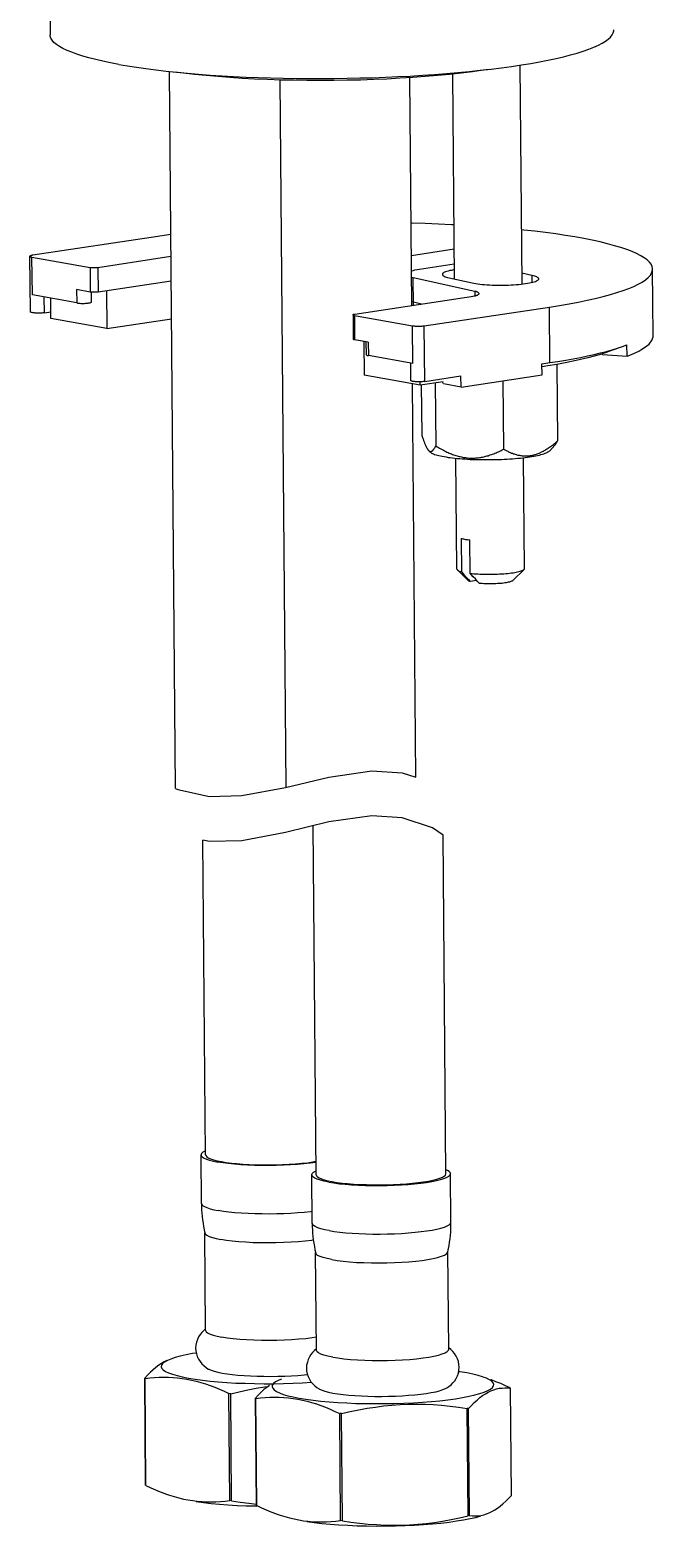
# Model space of a CAD drawing. Header units: millimetres. Extents: x 2004 to 2845, y 1448 to 2043.
# Drawn here: x 2618.6 to 2664.9, y 1694.9 to 1806 of the extents above; entities that cross this region are included whole.
import ezdxf

# ---------------------------------------------------------------- set-up
doc = ezdxf.new("R2010")
doc.units = ezdxf.units.MM
doc.layers.add('02___PRT_ALL_AXES', color=7, linetype='Continuous')
doc.layers.add('7_ALL_FEATURES', color=7, linetype='Continuous')

msp = doc.modelspace()

# ---------------------------------------------------------------- linework, layer by layer
at = {"color": 7, "linetype": 'Continuous'}
for p, q in [((2620.11, 1809.51), (2620.13, 1805.63)), ((2650.15, 1787.5), (2650.02, 1802.71)), ((2655.17, 1787.13), (2655.03, 1803.37)), ((2628.14, 1790.66), (2618.86, 1789.27)), ((2650.13, 1789.71), (2646.95, 1789.23)), ((2618.68, 1785.06), (2618.64, 1789.19)), ((2618.79, 1789.12), (2623.1, 1788.35)), ((2629.11, 1789.16), (2623.69, 1788.34)), ((2647.56, 1788.23), (2650.14, 1788.62)), ((2664.89, 1783.28), (2664.85, 1788.23)), ((2629.13, 1787.34), (2623.7, 1786.53)), ((2647.09, 1787.59), (2646.96, 1787.62)), ((2651.66, 1786.58), (2647.09, 1787.59)), ((2649.76, 1787.59), (2651.47, 1787.21)), ((2655.89, 1787.76), (2655.16, 1787.93)), ((2622.11, 1785.72), (2618.82, 1786.32)), ((2620.19, 1784.57), (2620.18, 1786.07)), ((2623.11, 1786.53), (2622.1, 1786.71)), ((2623.21, 1785.8), (2623.2, 1786.52)), ((2624.33, 1786.62), (2624.36, 1783.82)), ((2642.76, 1784.9), (2651.39, 1786.2)), ((2619.71, 1784.99), (2620.19, 1785.06)), ((2642.62, 1784.85), (2642.64, 1783.03)), ((2647.11, 1785.77), (2646.98, 1785.8)), ((2647.7, 1785.64), (2647.11, 1785.77)), ((2647.91, 1784.02), (2657.2, 1785.42)), ((2624.36, 1783.82), (2620.19, 1784.57)), ((2624.36, 1783.82), (2629.15, 1784.54)), ((2642.72, 1784.8), (2647.03, 1784.03)), ((2643.75, 1782.8), (2642.74, 1782.99)), ((2643.42, 1782.86), (2643.44, 1780.37)), ((2643.61, 1781.88), (2643.6, 1782.83)), ((2647.05, 1781.22), (2643.76, 1781.81)), ((2661.42, 1782.04), (2661, 1781.9)), ((2661.13, 1781.89), (2661.1, 1781.94)), ((2661.13, 1781.89), (2662.96, 1781.77)), ((2662.96, 1781.77), (2662.95, 1782.6)), ((2646.91, 1779.96), (2646.9, 1781.25)), ((2656.64, 1781.2), (2657.23, 1781.29)), ((2656.65, 1780.38), (2656.64, 1781.2)), ((2657.74, 1781.16), (2657.79, 1775.48)), ((2647.6, 1779.62), (2643.44, 1780.37)), ((2649.3, 1779.87), (2647.6, 1779.62)), ((2647.6, 1779.62), (2647.6, 1779.87)), ((2647.69, 1779.63), (2647.72, 1775.95)), ((2647.95, 1779.89), (2650.63, 1780.3)), ((2648.72, 1779.79), (2648.76, 1775.11)), ((2649.33, 1779.71), (2649.25, 1779.87)), ((2650.64, 1779.47), (2649.33, 1779.71)), ((2650.64, 1779.47), (2650.63, 1780.3)), ((2650.64, 1779.47), (2656.65, 1780.38)), ((2653.75, 1779.94), (2653.8, 1774.87)), ((2657.22, 1774.75), (2657.6, 1775.17)), ((2648.31, 1774.68), (2648.21, 1774.79)), ((2650.33, 1765.97), (2650.26, 1774.19)), ((2655.35, 1766.01), (2655.28, 1774.23)), ((2650.64, 1768.24), (2650.66, 1765.77)), ((2651.32, 1765.65), (2651.3, 1768.13)), ((2651.2, 1765.1), (2650.37, 1765.9)), ((2650.66, 1765.77), (2650.82, 1765.59)), ((2650.82, 1765.59), (2651.04, 1765.35)), ((2651.04, 1765.35), (2651.18, 1765.19)), ((2651.18, 1765.19), (2651.32, 1765.04)), ((2651.8, 1765.11), (2651.32, 1765.04)), ((2651.7, 1765.23), (2651.55, 1765.39)), ((2651.84, 1765.07), (2651.7, 1765.23)), ((2651.98, 1764.92), (2651.84, 1765.07)), ((2654.5, 1765.13), (2655.32, 1765.94)), ((2637.6, 1749.76), (2640.83, 1750.53)), ((2640.83, 1750.53), (2644.02, 1750.99)), ((2644.02, 1750.99), (2646.28, 1750.85)), ((2646.28, 1750.85), (2647.28, 1750.52)), ((2629.45, 1749.68), (2629.62, 1749.59)), ((2629.62, 1749.59), (2631.98, 1749.09)), ((2634.37, 1749.15), (2637.6, 1749.76)), ((2631.98, 1749.09), (2634.37, 1749.15)), ((2640.83, 1747.19), (2637.6, 1746.41)), ((2644.02, 1747.64), (2640.83, 1747.19)), ((2646.28, 1747.5), (2644.02, 1747.64)), ((2648.51, 1746.76), (2646.28, 1747.5)), ((2637.6, 1746.41), (2634.37, 1745.8)), ((2649.3, 1746.2), (2648.51, 1746.76)), ((2631.98, 1745.74), (2631.47, 1745.85)), ((2634.37, 1745.8), (2631.98, 1745.74))]:
    msp.add_line(p, q, dxfattribs=at)
at = {"color": 9, "linetype": 'Continuous'}
for p, q in [((2618.82, 1786.32), (2618.79, 1789.12)), ((2623.1, 1788.35), (2623.11, 1786.53)), ((2623.69, 1788.34), (2623.7, 1786.53)), ((2647.11, 1785.55), (2647.09, 1787.59)), ((2655.89, 1787.76), (2655.9, 1787.25)), ((2619.71, 1784.99), (2619.7, 1786.16)), ((2622.1, 1786.71), (2622.11, 1785.72)), ((2651.66, 1786.58), (2651.66, 1786.25)), ((2657.23, 1781.29), (2657.2, 1785.42)), ((2642.72, 1784.8), (2642.74, 1782.99)), ((2647.05, 1781.22), (2647.03, 1784.03)), ((2647.95, 1779.89), (2647.91, 1784.02)), ((2643.75, 1782.8), (2643.76, 1781.81))]:
    msp.add_line(p, q, dxfattribs=at)
at = {"color": 7, "linetype": 'Continuous'}
for points in [[(2627.25, 1803.12), (2627.98, 1803.02), (2628.74, 1802.93), (2629.52, 1802.85), (2630.33, 1802.78), (2631.16, 1802.71), (2632.01, 1802.64), (2632.88, 1802.58), (2633.76, 1802.53), (2634.66, 1802.49), (2635.58, 1802.45), (2636.5, 1802.42), (2637.44, 1802.4), (2638.38, 1802.39), (2639.33, 1802.38), (2640.28, 1802.38), (2641.23, 1802.38), (2642.18, 1802.4), (2643.13, 1802.42), (2644.08, 1802.44), (2645.02, 1802.48), (2645.95, 1802.52), (2646.87, 1802.56), (2647.78, 1802.62), (2648.67, 1802.68), (2649.55, 1802.75), (2650.41, 1802.82), (2651.25, 1802.9), (2652.07, 1802.99), (2652.87, 1803.08), (2653.65, 1803.18), (2654.39, 1803.28), (2655.12, 1803.39), (2655.81, 1803.5), (2656.47, 1803.62), (2657.09, 1803.74), (2657.69, 1803.87), (2658.25, 1804), (2658.77, 1804.13), (2659.26, 1804.27), (2659.71, 1804.41), (2660.12, 1804.56), (2660.5, 1804.7), (2660.83, 1804.85), (2661.12, 1805), (2661.37, 1805.16), (2661.57, 1805.31), (2661.74, 1805.46), (2661.86, 1805.62), (2661.94, 1805.78), (2661.98, 1805.93), (2661.98, 1805.99)], [(2625.24, 1803.43), (2624.63, 1803.55), (2624.06, 1803.67), (2623.52, 1803.79), (2623.02, 1803.92), (2622.56, 1804.05), (2622.13, 1804.19), (2621.74, 1804.33), (2621.4, 1804.47), (2621.09, 1804.61), (2620.83, 1804.76), (2620.6, 1804.91), (2620.42, 1805.06), (2620.28, 1805.22), (2620.19, 1805.37), (2620.14, 1805.53), (2620.13, 1805.63)], [(2625.24, 1803.43), (2625.88, 1803.32), (2626.56, 1803.22), (2627.25, 1803.12)], [(2650.11, 1791.52), (2649.92, 1791.53), (2648.96, 1791.58), (2647.98, 1791.61), (2647, 1791.64), (2646.93, 1791.64)], [(2629.1, 1790.8), (2628.92, 1790.78), (2628.14, 1790.66)], [(2664.85, 1788.23), (2664.85, 1788.26), (2664.82, 1788.42), (2664.74, 1788.59), (2664.62, 1788.75), (2664.45, 1788.91), (2664.23, 1789.07), (2663.98, 1789.23), (2663.67, 1789.38), (2663.33, 1789.54), (2662.94, 1789.69), (2662.51, 1789.83), (2662.03, 1789.97), (2661.52, 1790.11), (2660.97, 1790.25), (2660.38, 1790.38), (2659.76, 1790.5), (2659.09, 1790.62), (2658.4, 1790.73), (2657.67, 1790.84), (2656.91, 1790.94), (2656.12, 1791.04), (2655.31, 1791.13), (2655.14, 1791.15)], [(2618.86, 1789.27), (2618.81, 1789.26), (2618.77, 1789.25), (2618.73, 1789.24), (2618.7, 1789.23), (2618.67, 1789.22), (2618.66, 1789.21), (2618.64, 1789.2), (2618.64, 1789.19), (2618.64, 1789.19)], [(2618.64, 1789.19), (2618.64, 1789.18), (2618.65, 1789.17), (2618.67, 1789.16), (2618.69, 1789.15), (2618.72, 1789.14), (2618.75, 1789.13), (2618.79, 1789.12)], [(2623.69, 1788.34), (2623.64, 1788.34), (2623.59, 1788.33), (2623.55, 1788.33), (2623.49, 1788.33), (2623.44, 1788.33), (2623.38, 1788.32), (2623.33, 1788.33), (2623.28, 1788.33), (2623.23, 1788.33), (2623.18, 1788.33), (2623.14, 1788.34), (2623.1, 1788.35)], [(2646.96, 1788.11), (2647.08, 1788.14), (2647.22, 1788.17), (2647.38, 1788.2), (2647.56, 1788.23)], [(2650.14, 1788.18), (2650.08, 1788.17), (2649.94, 1788.14), (2649.81, 1788.12), (2649.69, 1788.09), (2649.59, 1788.06), (2649.49, 1788.03), (2649.42, 1788), (2649.35, 1787.97), (2649.31, 1787.93), (2649.27, 1787.9), (2649.25, 1787.87), (2649.25, 1787.84)], [(2657.2, 1785.42), (2657.95, 1785.54), (2658.66, 1785.66), (2659.34, 1785.79), (2659.99, 1785.92), (2660.6, 1786.05), (2661.18, 1786.19), (2661.72, 1786.34), (2662.21, 1786.49), (2662.67, 1786.64), (2663.09, 1786.79), (2663.46, 1786.95), (2663.79, 1787.11), (2664.08, 1787.27), (2664.32, 1787.43), (2664.52, 1787.6), (2664.67, 1787.76), (2664.77, 1787.93), (2664.83, 1788.09), (2664.85, 1788.23)], [(2649.25, 1787.84), (2649.25, 1787.83), (2649.26, 1787.8), (2649.29, 1787.77), (2649.33, 1787.73), (2649.39, 1787.7), (2649.46, 1787.67), (2649.55, 1787.64), (2649.64, 1787.61), (2649.76, 1787.59)], [(2651.47, 1787.21), (2651.59, 1787.18), (2651.73, 1787.16), (2651.88, 1787.14), (2652.03, 1787.12), (2652.2, 1787.1), (2652.37, 1787.09), (2652.56, 1787.07), (2652.74, 1787.06), (2652.94, 1787.05), (2653.13, 1787.05), (2653.34, 1787.04), (2653.54, 1787.04), (2653.74, 1787.04), (2653.95, 1787.05), (2654.15, 1787.05), (2654.35, 1787.06), (2654.54, 1787.07), (2654.73, 1787.09), (2654.92, 1787.1), (2655.09, 1787.12), (2655.26, 1787.14), (2655.42, 1787.16), (2655.58, 1787.18), (2655.72, 1787.21), (2655.85, 1787.24), (2655.96, 1787.26), (2656.07, 1787.29), (2656.16, 1787.32), (2656.24, 1787.36), (2656.3, 1787.39), (2656.35, 1787.42), (2656.38, 1787.45), (2656.4, 1787.49), (2656.4, 1787.51)], [(2656.4, 1787.51), (2656.4, 1787.52), (2656.39, 1787.55), (2656.36, 1787.59), (2656.32, 1787.62), (2656.26, 1787.65), (2656.19, 1787.68), (2656.11, 1787.71), (2656.01, 1787.74), (2655.89, 1787.76)], [(2623.7, 1786.53), (2623.66, 1786.52), (2623.61, 1786.52), (2623.56, 1786.51), (2623.51, 1786.51), (2623.45, 1786.51), (2623.4, 1786.51), (2623.34, 1786.51), (2623.29, 1786.51), (2623.24, 1786.51), (2623.19, 1786.52), (2623.15, 1786.52), (2623.11, 1786.53)], [(2651.39, 1786.2), (2651.51, 1786.22), (2651.62, 1786.24), (2651.72, 1786.26), (2651.8, 1786.29), (2651.87, 1786.31), (2651.92, 1786.34), (2651.96, 1786.37), (2651.98, 1786.4), (2651.99, 1786.42)], [(2651.99, 1786.42), (2651.98, 1786.42), (2651.97, 1786.45), (2651.94, 1786.48), (2651.89, 1786.51), (2651.83, 1786.53), (2651.75, 1786.56), (2651.66, 1786.58)], [(2619.71, 1784.99), (2619.65, 1784.98), (2619.59, 1784.98), (2619.53, 1784.97), (2619.46, 1784.97), (2619.39, 1784.96), (2619.31, 1784.96), (2619.24, 1784.96), (2619.17, 1784.96), (2619.1, 1784.97), (2619.03, 1784.97), (2618.97, 1784.98), (2618.91, 1784.98), (2618.85, 1784.99), (2618.81, 1785), (2618.76, 1785.01), (2618.73, 1785.02), (2618.7, 1785.03), (2618.69, 1785.04), (2618.68, 1785.05), (2618.68, 1785.06)], [(2622.11, 1785.72), (2622.16, 1785.71), (2622.22, 1785.71), (2622.28, 1785.7), (2622.34, 1785.7), (2622.41, 1785.69), (2622.48, 1785.69), (2622.55, 1785.69), (2622.63, 1785.69), (2622.7, 1785.69), (2622.77, 1785.7), (2622.84, 1785.7), (2622.9, 1785.71), (2622.96, 1785.71), (2623.02, 1785.72), (2623.07, 1785.73), (2623.11, 1785.74), (2623.15, 1785.75), (2623.17, 1785.76), (2623.19, 1785.78), (2623.21, 1785.79), (2623.21, 1785.8)], [(2642.62, 1784.85), (2642.62, 1784.85), (2642.63, 1784.86), (2642.64, 1784.87), (2642.66, 1784.88), (2642.69, 1784.89), (2642.72, 1784.89), (2642.76, 1784.9)], [(2642.72, 1784.8), (2642.69, 1784.81), (2642.66, 1784.82), (2642.64, 1784.82), (2642.63, 1784.83), (2642.62, 1784.84), (2642.62, 1784.85)], [(2647.03, 1784.03), (2647.07, 1784.02), (2647.12, 1784.01), (2647.18, 1784.01), (2647.23, 1784), (2647.29, 1784), (2647.36, 1784), (2647.42, 1783.99), (2647.49, 1783.99), (2647.55, 1783.99), (2647.62, 1784), (2647.68, 1784), (2647.74, 1784), (2647.8, 1784.01), (2647.86, 1784.02), (2647.91, 1784.02)], [(2642.74, 1782.99), (2642.7, 1782.99), (2642.68, 1783), (2642.66, 1783.01), (2642.64, 1783.02), (2642.64, 1783.03), (2642.64, 1783.03)], [(2662.96, 1781.77), (2663.28, 1781.9), (2663.57, 1782.02), (2663.83, 1782.15), (2664.06, 1782.28), (2664.26, 1782.41), (2664.44, 1782.54), (2664.59, 1782.67), (2664.71, 1782.8), (2664.8, 1782.93), (2664.86, 1783.07), (2664.89, 1783.2), (2664.89, 1783.28)], [(2643.61, 1781.88), (2643.61, 1781.88), (2643.61, 1781.86), (2643.63, 1781.85), (2643.65, 1781.84), (2643.68, 1781.83), (2643.72, 1781.82), (2643.76, 1781.81)], [(2661, 1781.9), (2660.53, 1781.77), (2660.04, 1781.64), (2659.51, 1781.52), (2658.95, 1781.39), (2658.36, 1781.27), (2657.74, 1781.16), (2657.09, 1781.05), (2656.65, 1780.98)], [(2657.23, 1781.29), (2657.83, 1781.38), (2658.41, 1781.48), (2658.97, 1781.58), (2659.51, 1781.68), (2660.02, 1781.79), (2660.52, 1781.9), (2660.98, 1782.01), (2661.43, 1782.12), (2661.85, 1782.24), (2662.24, 1782.36), (2662.61, 1782.48), (2662.95, 1782.6)], [(2662.27, 1782.36), (2662.17, 1782.32), (2661.81, 1782.18), (2661.42, 1782.04)], [(2647.95, 1779.89), (2647.89, 1779.89), (2647.83, 1779.88), (2647.76, 1779.87), (2647.69, 1779.87), (2647.62, 1779.87), (2647.55, 1779.87), (2647.47, 1779.87), (2647.4, 1779.87), (2647.33, 1779.87), (2647.26, 1779.87), (2647.2, 1779.88), (2647.14, 1779.89), (2647.09, 1779.89), (2647.04, 1779.9), (2647, 1779.91), (2646.96, 1779.92), (2646.94, 1779.93), (2646.92, 1779.94), (2646.91, 1779.96), (2646.91, 1779.96)], [(2647.72, 1775.95), (2647.74, 1775.88), (2647.76, 1775.81), (2647.78, 1775.74), (2647.8, 1775.68), (2647.82, 1775.62), (2647.84, 1775.56), (2647.86, 1775.51), (2647.88, 1775.45), (2647.9, 1775.4), (2647.92, 1775.35), (2647.93, 1775.3), (2647.95, 1775.26), (2647.97, 1775.22), (2647.99, 1775.17), (2648, 1775.13), (2648.02, 1775.1), (2648.04, 1775.06), (2648.05, 1775.03), (2648.07, 1774.99), (2648.09, 1774.96), (2648.1, 1774.93), (2648.12, 1774.91), (2648.14, 1774.88), (2648.15, 1774.86), (2648.17, 1774.84), (2648.19, 1774.82), (2648.2, 1774.8), (2648.21, 1774.79)], [(2648.21, 1774.79), (2648.22, 1774.78), (2648.23, 1774.76), (2648.25, 1774.75), (2648.27, 1774.74), (2648.28, 1774.73), (2648.3, 1774.72), (2648.32, 1774.71), (2648.33, 1774.7), (2648.35, 1774.7), (2648.36, 1774.7), (2648.38, 1774.7), (2648.4, 1774.7), (2648.41, 1774.7), (2648.43, 1774.7), (2648.45, 1774.71), (2648.46, 1774.72), (2648.48, 1774.72), (2648.5, 1774.73), (2648.51, 1774.75), (2648.53, 1774.76), (2648.55, 1774.78), (2648.56, 1774.79), (2648.58, 1774.81), (2648.6, 1774.83), (2648.61, 1774.85), (2648.63, 1774.88), (2648.65, 1774.9), (2648.67, 1774.93), (2648.69, 1774.96), (2648.71, 1775), (2648.72, 1775.03), (2648.74, 1775.07), (2648.76, 1775.11)], [(2648.76, 1775.11), (2648.86, 1775.05), (2648.96, 1774.99), (2649.05, 1774.93), (2649.14, 1774.88), (2649.24, 1774.83), (2649.33, 1774.78), (2649.41, 1774.74), (2649.5, 1774.7), (2649.59, 1774.65), (2649.68, 1774.62), (2649.76, 1774.58), (2649.84, 1774.54), (2649.93, 1774.51), (2650.01, 1774.48), (2650.09, 1774.45), (2650.18, 1774.42), (2650.26, 1774.4), (2650.34, 1774.37), (2650.42, 1774.35), (2650.5, 1774.33), (2650.58, 1774.31), (2650.66, 1774.29), (2650.74, 1774.27), (2650.82, 1774.26), (2650.89, 1774.25), (2650.97, 1774.24), (2651.05, 1774.23), (2651.13, 1774.22), (2651.21, 1774.21), (2651.29, 1774.21), (2651.37, 1774.21), (2651.44, 1774.2), (2651.52, 1774.2), (2651.6, 1774.21), (2651.68, 1774.21), (2651.76, 1774.22), (2651.84, 1774.22), (2651.92, 1774.23), (2652, 1774.24), (2652.08, 1774.25), (2652.16, 1774.27), (2652.24, 1774.28), (2652.32, 1774.3), (2652.4, 1774.32), (2652.48, 1774.34), (2652.56, 1774.36), (2652.64, 1774.38), (2652.73, 1774.41), (2652.81, 1774.44), (2652.89, 1774.46), (2652.98, 1774.5), (2653.07, 1774.53), (2653.15, 1774.56), (2653.24, 1774.6), (2653.33, 1774.64), (2653.42, 1774.68), (2653.51, 1774.72), (2653.61, 1774.77), (2653.7, 1774.82), (2653.8, 1774.87)], [(2653.8, 1774.87), (2653.88, 1774.82), (2653.95, 1774.78), (2654.03, 1774.74), (2654.1, 1774.71), (2654.17, 1774.67), (2654.24, 1774.64), (2654.32, 1774.61), (2654.38, 1774.58), (2654.45, 1774.56), (2654.52, 1774.53), (2654.59, 1774.51), (2654.66, 1774.49), (2654.72, 1774.47), (2654.79, 1774.45), (2654.85, 1774.43), (2654.92, 1774.42), (2654.98, 1774.41), (2655.05, 1774.4), (2655.11, 1774.39), (2655.18, 1774.38), (2655.24, 1774.37), (2655.3, 1774.37), (2655.36, 1774.37), (2655.43, 1774.37), (2655.49, 1774.37), (2655.55, 1774.37), (2655.62, 1774.37), (2655.68, 1774.38), (2655.74, 1774.38), (2655.8, 1774.39), (2655.86, 1774.4), (2655.93, 1774.42), (2655.99, 1774.43), (2656.05, 1774.44), (2656.11, 1774.46), (2656.18, 1774.48), (2656.24, 1774.5), (2656.3, 1774.52), (2656.36, 1774.55), (2656.43, 1774.57), (2656.49, 1774.6), (2656.55, 1774.63), (2656.62, 1774.66), (2656.68, 1774.69), (2656.75, 1774.72), (2656.81, 1774.76), (2656.88, 1774.8), (2656.94, 1774.83), (2657.01, 1774.88), (2657.08, 1774.92), (2657.14, 1774.96), (2657.21, 1775.01), (2657.28, 1775.06), (2657.35, 1775.11), (2657.42, 1775.17), (2657.49, 1775.22), (2657.57, 1775.28), (2657.64, 1775.34), (2657.72, 1775.41), (2657.79, 1775.48)], [(2657.79, 1775.48), (2657.77, 1775.44), (2657.75, 1775.4), (2657.73, 1775.37), (2657.72, 1775.33), (2657.7, 1775.3), (2657.68, 1775.28), (2657.66, 1775.25), (2657.64, 1775.22), (2657.63, 1775.2), (2657.61, 1775.18), (2657.6, 1775.17)], [(2648.31, 1774.68), (2648.35, 1774.64), (2648.4, 1774.61), (2648.45, 1774.58), (2648.52, 1774.54), (2648.59, 1774.51), (2648.68, 1774.48), (2648.78, 1774.45), (2648.88, 1774.42), (2648.99, 1774.39), (2649.11, 1774.36), (2649.24, 1774.34), (2649.38, 1774.31)], [(2649.38, 1774.31), (2649.53, 1774.29), (2649.68, 1774.26), (2649.84, 1774.24), (2650.01, 1774.22), (2650.18, 1774.2), (2650.36, 1774.18), (2650.54, 1774.17), (2650.73, 1774.15), (2650.92, 1774.14), (2651.12, 1774.12), (2651.32, 1774.11), (2651.52, 1774.11), (2651.73, 1774.1), (2651.94, 1774.09), (2652.15, 1774.09), (2652.37, 1774.09), (2652.58, 1774.09), (2652.79, 1774.09), (2653.01, 1774.09), (2653.22, 1774.1), (2653.43, 1774.1), (2653.65, 1774.11), (2653.85, 1774.12), (2654.06, 1774.13), (2654.26, 1774.14), (2654.46, 1774.16), (2654.66, 1774.17), (2654.85, 1774.19), (2655.04, 1774.21), (2655.22, 1774.23), (2655.4, 1774.25), (2655.57, 1774.27), (2655.74, 1774.3), (2655.89, 1774.32), (2656.04, 1774.35), (2656.19, 1774.37), (2656.32, 1774.4), (2656.45, 1774.43), (2656.57, 1774.46), (2656.68, 1774.49), (2656.78, 1774.52), (2656.87, 1774.56), (2656.96, 1774.59), (2657.03, 1774.62), (2657.09, 1774.66), (2657.15, 1774.69), (2657.19, 1774.73), (2657.22, 1774.75)], [(2650.64, 1768.24), (2650.7, 1768.23), (2650.76, 1768.21), (2650.83, 1768.2), (2650.9, 1768.19), (2650.97, 1768.17), (2651.05, 1768.16), (2651.13, 1768.15), (2651.21, 1768.14), (2651.3, 1768.13)], [(2650.33, 1765.97), (2650.34, 1765.94), (2650.35, 1765.92), (2650.37, 1765.9)], [(2655.32, 1765.94), (2655.33, 1765.96), (2655.35, 1765.98), (2655.35, 1766.01)], [(2650.37, 1765.9), (2650.38, 1765.89), (2650.41, 1765.86), (2650.46, 1765.84), (2650.52, 1765.81), (2650.58, 1765.79), (2650.66, 1765.77)], [(2651.2, 1765.1), (2651.2, 1765.1), (2651.23, 1765.08), (2651.27, 1765.06), (2651.32, 1765.04)], [(2651.32, 1765.65), (2651.46, 1765.64), (2651.6, 1765.62), (2651.74, 1765.61), (2651.89, 1765.6), (2652.04, 1765.59), (2652.2, 1765.59), (2652.36, 1765.58), (2652.52, 1765.58), (2652.69, 1765.58), (2652.85, 1765.58), (2653.01, 1765.58), (2653.18, 1765.59), (2653.34, 1765.59), (2653.5, 1765.6), (2653.65, 1765.61), (2653.81, 1765.62), (2653.96, 1765.63), (2654.1, 1765.64), (2654.24, 1765.66), (2654.37, 1765.68), (2654.5, 1765.69)], [(2651.55, 1765.39), (2651.4, 1765.56), (2651.32, 1765.65)], [(2651.98, 1764.92), (2652.09, 1764.91), (2652.21, 1764.91), (2652.33, 1764.9), (2652.45, 1764.89), (2652.58, 1764.89), (2652.71, 1764.89), (2652.84, 1764.89), (2652.96, 1764.89), (2653.09, 1764.9), (2653.22, 1764.9), (2653.34, 1764.91), (2653.46, 1764.91), (2653.58, 1764.92), (2653.69, 1764.93), (2653.8, 1764.95), (2653.9, 1764.96), (2654, 1764.98), (2654.09, 1764.99), (2654.17, 1765.01), (2654.25, 1765.03), (2654.31, 1765.04), (2654.37, 1765.06), (2654.42, 1765.08), (2654.46, 1765.1), (2654.49, 1765.12), (2654.5, 1765.13)], [(2654.5, 1765.69), (2654.62, 1765.71), (2654.73, 1765.73), (2654.83, 1765.76), (2654.93, 1765.78), (2655.02, 1765.8), (2655.09, 1765.83), (2655.16, 1765.85), (2655.22, 1765.88), (2655.27, 1765.9), (2655.3, 1765.93), (2655.32, 1765.94)]]:
    msp.add_lwpolyline(points, dxfattribs=at)
at = {"layer": '02___PRT_ALL_AXES', "color": 7, "linetype": 'Continuous'}
for p, q in [((2629.45, 1749.68), (2628.99, 1802.91)), ((2637.66, 1749.77), (2637.21, 1802.27)), ((2646.98, 1785.53), (2646.83, 1802.44)), ((2647.28, 1750.52), (2647.03, 1779.72)), ((2639.89, 1721), (2639.67, 1746.91)), ((2649.52, 1721.08), (2649.3, 1746.2)), ((2631.67, 1722.49), (2631.47, 1745.85))]:
    msp.add_line(p, q, dxfattribs=at)
msp.add_lwpolyline([(2652.72, 1803.06), (2652.28, 1802.99), (2651.48, 1802.88), (2650.64, 1802.78), (2649.77, 1802.69), (2648.88, 1802.6), (2647.97, 1802.52), (2647.04, 1802.46), (2646.09, 1802.4), (2645.13, 1802.34), (2644.16, 1802.3), (2643.17, 1802.27), (2642.18, 1802.25), (2641.19, 1802.23), (2640.2, 1802.23), (2639.2, 1802.23), (2638.22, 1802.25), (2637.24, 1802.27), (2636.28, 1802.3), (2635.32, 1802.34), (2634.39, 1802.39), (2633.47, 1802.45), (2632.58, 1802.52), (2631.71, 1802.6), (2630.86, 1802.68), (2630.05, 1802.78), (2629.43, 1802.86)], dxfattribs=at)
at = {"layer": '7_ALL_FEATURES', "color": 7, "linetype": 'Continuous'}
for p, q in [((2631.34, 1722.5), (2631.34, 1722.48)), ((2631.37, 1718.88), (2631.34, 1722.48)), ((2631.67, 1722.49), (2631.69, 1722.42)), ((2639.58, 1720.93), (2639.56, 1721)), ((2639.59, 1717.4), (2639.56, 1721)), ((2639.89, 1721), (2639.91, 1720.93)), ((2649.89, 1717.49), (2649.85, 1721.09)), ((2649.85, 1721.07), (2649.85, 1721.09)), ((2631.68, 1709.46), (2631.62, 1716.71)), ((2639.91, 1707.97), (2639.84, 1715.22)), ((2649.73, 1708.06), (2649.67, 1715.3)), ((2631.4, 1709.3), (2631.27, 1709.14)), ((2639.62, 1707.82), (2639.49, 1707.66)), ((2637.55, 1706.06), (2638.05, 1706.08)), ((2627.23, 1697.96), (2627.16, 1705.91)), ((2627.19, 1705.88), (2627.54, 1705.92)), ((2627.25, 1697.93), (2627.19, 1705.88)), ((2627.54, 1705.92), (2627.88, 1705.95)), ((2636.03, 1705.49), (2636.75, 1705.49)), ((2636.06, 1705.25), (2636.3, 1705.28)), ((2636.75, 1705.49), (2637.47, 1705.51)), ((2637.47, 1705.51), (2638.18, 1705.53)), ((2654.38, 1697.2), (2654.31, 1705.15)), ((2633.54, 1704.75), (2633.41, 1704.76)), ((2633.48, 1696.81), (2633.41, 1704.76)), ((2633.61, 1696.8), (2633.54, 1704.75)), ((2635.45, 1696.47), (2635.38, 1704.42)), ((2635.41, 1704.4), (2635.76, 1704.44)), ((2635.48, 1696.45), (2635.41, 1704.4)), ((2635.76, 1704.44), (2636.11, 1704.47)), ((2641.76, 1703.27), (2641.63, 1703.28)), ((2641.7, 1695.33), (2641.63, 1703.28)), ((2641.83, 1695.32), (2641.76, 1703.27)), ((2651.2, 1703.66), (2651.1, 1703.64)), ((2651.17, 1695.69), (2651.1, 1703.64)), ((2651.27, 1695.71), (2651.2, 1703.66)), ((2629.68, 1697.02), (2630.03, 1696.93)), ((2630.03, 1696.93), (2630.37, 1696.86)), ((2630.37, 1696.86), (2630.72, 1696.81)), ((2630.72, 1696.81), (2631.06, 1696.77)), ((2632.7, 1696.55), (2633.34, 1696.5)), ((2633.34, 1696.5), (2634.01, 1696.46)), ((2633.61, 1696.8), (2633.48, 1696.81)), ((2637.9, 1695.53), (2638.25, 1695.45)), ((2638.25, 1695.45), (2638.59, 1695.38)), ((2638.59, 1695.38), (2638.94, 1695.32)), ((2638.94, 1695.32), (2639.29, 1695.28)), ((2640.92, 1695.06), (2641.56, 1695.01)), ((2641.56, 1695.01), (2642.23, 1694.98)), ((2641.83, 1695.32), (2641.7, 1695.33)), ((2650.31, 1695.3), (2650.83, 1695.38)), ((2650.83, 1695.38), (2651.31, 1695.48)), ((2651.27, 1695.71), (2651.17, 1695.69)), ((2651.31, 1695.48), (2651.73, 1695.57)), ((2651.73, 1695.57), (2652.11, 1695.68)), ((2652.61, 1695.85), (2652.73, 1695.9))]:
    msp.add_line(p, q, dxfattribs=at)
for points in [[(2631.67, 1722.78), (2631.62, 1722.76), (2631.47, 1722.68), (2631.38, 1722.59), (2631.34, 1722.5)], [(2631.34, 1722.48), (2631.36, 1722.41), (2631.43, 1722.33), (2631.56, 1722.24), (2631.74, 1722.16)], [(2631.69, 1722.42), (2631.76, 1722.34), (2631.88, 1722.26), (2632.05, 1722.18), (2632.27, 1722.11), (2632.53, 1722.04), (2632.85, 1721.98)], [(2631.74, 1722.16), (2631.97, 1722.08), (2632.26, 1722.01), (2632.59, 1721.94)], [(2639.89, 1721.92), (2639.86, 1721.92), (2639.43, 1721.86), (2638.97, 1721.81), (2638.49, 1721.77), (2637.98, 1721.73), (2637.46, 1721.71), (2636.92, 1721.69), (2636.39, 1721.68), (2635.85, 1721.69), (2635.32, 1721.7), (2634.8, 1721.72), (2634.3, 1721.75), (2633.83, 1721.78), (2633.39, 1721.83), (2632.98, 1721.88), (2632.59, 1721.94)], [(2632.85, 1721.98), (2633.2, 1721.92), (2633.59, 1721.87), (2634, 1721.83), (2634.44, 1721.8), (2634.91, 1721.77), (2635.39, 1721.75), (2635.89, 1721.74), (2636.39, 1721.74), (2636.9, 1721.75), (2637.39, 1721.76), (2637.89, 1721.79), (2638.36, 1721.82), (2638.81, 1721.86), (2639.24, 1721.9), (2639.64, 1721.96), (2639.89, 1722)], [(2639.56, 1721), (2639.56, 1721.02), (2639.6, 1721.1), (2639.69, 1721.19), (2639.84, 1721.28), (2639.89, 1721.3)], [(2640.82, 1720.46), (2640.48, 1720.53), (2640.2, 1720.6), (2639.97, 1720.67), (2639.78, 1720.76), (2639.65, 1720.84), (2639.58, 1720.93)], [(2639.91, 1720.93), (2639.98, 1720.85), (2640.1, 1720.77), (2640.27, 1720.7), (2640.49, 1720.63), (2640.76, 1720.56), (2641.07, 1720.5)], [(2640.82, 1720.46), (2641.2, 1720.4), (2641.61, 1720.34), (2642.05, 1720.3), (2642.52, 1720.26), (2643.03, 1720.23), (2643.54, 1720.21), (2644.07, 1720.2), (2644.61, 1720.2), (2645.15, 1720.21), (2645.68, 1720.22), (2646.21, 1720.25), (2646.71, 1720.28), (2647.19, 1720.33), (2647.65, 1720.38), (2648.08, 1720.43), (2648.46, 1720.5), (2648.81, 1720.57), (2649.12, 1720.64), (2649.37, 1720.72), (2649.57, 1720.81), (2649.72, 1720.89), (2649.81, 1720.98), (2649.85, 1721.07)], [(2641.07, 1720.5), (2641.43, 1720.44), (2641.81, 1720.39), (2642.22, 1720.35), (2642.67, 1720.31), (2643.14, 1720.28), (2643.62, 1720.27), (2644.11, 1720.26), (2644.62, 1720.25), (2645.12, 1720.26), (2645.62, 1720.28), (2646.11, 1720.3), (2646.58, 1720.33), (2647.03, 1720.37), (2647.46, 1720.42), (2647.86, 1720.47), (2648.22, 1720.53), (2648.55, 1720.6), (2648.83, 1720.67), (2649.06, 1720.74), (2649.25, 1720.82), (2649.39, 1720.9), (2649.48, 1720.98), (2649.52, 1721.07), (2649.52, 1721.08)], [(2649.85, 1721.09), (2649.84, 1721.16), (2649.76, 1721.24), (2649.63, 1721.33), (2649.52, 1721.38)], [(2631.37, 1718.88), (2631.37, 1718.64), (2631.38, 1718.39), (2631.4, 1718.14), (2631.42, 1717.9), (2631.45, 1717.65), (2631.49, 1717.41), (2631.53, 1717.16), (2631.57, 1716.92), (2631.62, 1716.68)], [(2639.59, 1717.4), (2639.6, 1717.15), (2639.61, 1716.9), (2639.62, 1716.66), (2639.65, 1716.41), (2639.67, 1716.17), (2639.71, 1715.92), (2639.75, 1715.68), (2639.79, 1715.43), (2639.85, 1715.19)], [(2649.67, 1715.28), (2649.71, 1715.52), (2649.76, 1715.76), (2649.79, 1716.01), (2649.82, 1716.25), (2649.85, 1716.5), (2649.87, 1716.74), (2649.88, 1716.99), (2649.88, 1717.24), (2649.89, 1717.49)], [(2631.62, 1716.68), (2631.66, 1716.6), (2631.77, 1716.51), (2631.94, 1716.42), (2632.18, 1716.34), (2632.47, 1716.26), (2632.82, 1716.19)], [(2639.68, 1716.16), (2639.53, 1716.13), (2639.06, 1716.08), (2638.55, 1716.03), (2638.02, 1715.99), (2637.46, 1715.97), (2636.9, 1715.95), (2636.33, 1715.94), (2635.76, 1715.95), (2635.2, 1715.96), (2634.66, 1715.99), (2634.15, 1716.02), (2633.66, 1716.07), (2633.22, 1716.13), (2632.82, 1716.19)], [(2641.04, 1714.7), (2640.7, 1714.78), (2640.4, 1714.85), (2640.17, 1714.94), (2639.99, 1715.02), (2639.89, 1715.12), (2639.85, 1715.19)], [(2641.04, 1714.7), (2641.44, 1714.64), (2641.89, 1714.59), (2642.37, 1714.54), (2642.88, 1714.5), (2643.42, 1714.48), (2643.98, 1714.46), (2644.55, 1714.46), (2645.12, 1714.46), (2645.69, 1714.48), (2646.24, 1714.51), (2646.77, 1714.55), (2647.28, 1714.59), (2647.75, 1714.65), (2648.18, 1714.71), (2648.57, 1714.79), (2648.9, 1714.87), (2649.18, 1714.95), (2649.4, 1715.04), (2649.55, 1715.13), (2649.64, 1715.22), (2649.67, 1715.28)], [(2631.68, 1709.56), (2631.54, 1709.44), (2631.4, 1709.3)], [(2631.68, 1709.46), (2631.68, 1709.45), (2631.73, 1709.35), (2631.83, 1709.26), (2632.01, 1709.18), (2632.24, 1709.09)], [(2631.27, 1709.14), (2631.16, 1708.97), (2631.07, 1708.78), (2631, 1708.57), (2630.96, 1708.36), (2630.94, 1708.15), (2630.96, 1707.93), (2631, 1707.72), (2631.06, 1707.51), (2631.16, 1707.31), (2631.27, 1707.13), (2631.41, 1706.96), (2631.56, 1706.82), (2631.71, 1706.69), (2631.88, 1706.58)], [(2632.24, 1709.09), (2632.53, 1709.02), (2632.88, 1708.94)], [(2639.9, 1708.94), (2639.59, 1708.89), (2639.12, 1708.83), (2638.61, 1708.79), (2638.08, 1708.75), (2637.53, 1708.72), (2636.96, 1708.7), (2636.39, 1708.7), (2635.82, 1708.7), (2635.26, 1708.72), (2634.72, 1708.74), (2634.21, 1708.78), (2633.73, 1708.82), (2633.28, 1708.88), (2632.88, 1708.94)], [(2628.81, 1707.21), (2628.61, 1707.11), (2628.4, 1706.99), (2628.2, 1706.86)], [(2629.09, 1707.32), (2628.84, 1707.21), (2628.64, 1707.1), (2628.49, 1706.98), (2628.41, 1706.87), (2628.39, 1706.75), (2628.44, 1706.63), (2628.54, 1706.52), (2628.71, 1706.4)], [(2630.99, 1707.77), (2630.71, 1707.73), (2630.23, 1707.63), (2629.8, 1707.54), (2629.43, 1707.43), (2629.09, 1707.32)], [(2639.49, 1707.66), (2639.38, 1707.48), (2639.29, 1707.29), (2639.23, 1707.09), (2639.18, 1706.88), (2639.17, 1706.66), (2639.18, 1706.45), (2639.22, 1706.23), (2639.29, 1706.03), (2639.38, 1705.83), (2639.5, 1705.64), (2639.63, 1705.48), (2639.78, 1705.33), (2639.94, 1705.21), (2640.11, 1705.1)], [(2639.9, 1708.07), (2639.76, 1707.96), (2639.62, 1707.82)], [(2641.11, 1707.46), (2640.76, 1707.53), (2640.46, 1707.61), (2640.23, 1707.69), (2640.06, 1707.78), (2639.95, 1707.87), (2639.91, 1707.96), (2639.91, 1707.97)], [(2641.11, 1707.46), (2641.5, 1707.4), (2641.95, 1707.34), (2642.43, 1707.29), (2642.95, 1707.26), (2643.49, 1707.23), (2644.04, 1707.22), (2644.61, 1707.21), (2645.18, 1707.22), (2645.75, 1707.23), (2646.3, 1707.26), (2646.84, 1707.3), (2647.34, 1707.35), (2647.82, 1707.4), (2648.25, 1707.47), (2648.63, 1707.54), (2648.97, 1707.62), (2649.24, 1707.7), (2649.46, 1707.79), (2649.62, 1707.88), (2649.71, 1707.98), (2649.73, 1708.06)], [(2649.58, 1705.18), (2649.74, 1705.29), (2649.9, 1705.41), (2650.04, 1705.55), (2650.17, 1705.71), (2650.28, 1705.89), (2650.37, 1706.08), (2650.44, 1706.28), (2650.48, 1706.49), (2650.49, 1706.71), (2650.48, 1706.92), (2650.44, 1707.14), (2650.37, 1707.35), (2650.28, 1707.54), (2650.16, 1707.73), (2650.03, 1707.89), (2649.88, 1708.04), (2649.72, 1708.16)], [(2628.2, 1706.86), (2627.99, 1706.7), (2627.79, 1706.53), (2627.58, 1706.34), (2627.37, 1706.13), (2627.16, 1705.91)], [(2627.88, 1705.95), (2628.23, 1705.97), (2628.58, 1705.98), (2628.92, 1705.97), (2629.26, 1705.96), (2629.6, 1705.93), (2629.95, 1705.89), (2630.29, 1705.83)], [(2628.71, 1706.4), (2628.93, 1706.29), (2629.22, 1706.19), (2629.56, 1706.09), (2629.95, 1705.99), (2630.4, 1705.9)], [(2631.88, 1706.58), (2631.92, 1706.57), (2632.09, 1706.49), (2632.31, 1706.42), (2632.59, 1706.35), (2632.91, 1706.28)], [(2632.91, 1706.28), (2633.27, 1706.22), (2633.66, 1706.17), (2634.08, 1706.13), (2634.53, 1706.09), (2635.01, 1706.07), (2635.51, 1706.05), (2636.01, 1706.04), (2636.53, 1706.03)], [(2636.53, 1706.03), (2637.04, 1706.04), (2637.55, 1706.06)], [(2638.05, 1706.08), (2638.53, 1706.11), (2638.99, 1706.15), (2639.24, 1706.18)], [(2651.06, 1706.29), (2650.56, 1706.37), (2650.46, 1706.38)], [(2652.36, 1705.96), (2652.24, 1706), (2651.9, 1706.1), (2651.51, 1706.2), (2651.06, 1706.29)], [(2627.19, 1705.88), (2627.18, 1705.89), (2627.18, 1705.89), (2627.17, 1705.9), (2627.17, 1705.9), (2627.16, 1705.9), (2627.16, 1705.91)], [(2630.29, 1705.83), (2630.64, 1705.76), (2630.99, 1705.68), (2631.33, 1705.58), (2631.67, 1705.48), (2632.02, 1705.36), (2632.36, 1705.23), (2632.71, 1705.08), (2633.06, 1704.93), (2633.41, 1704.76)], [(2630.4, 1705.9), (2630.9, 1705.82), (2631.44, 1705.75), (2632.01, 1705.68), (2632.62, 1705.63), (2633.26, 1705.58), (2633.93, 1705.54), (2634.61, 1705.52), (2635.32, 1705.5), (2636.03, 1705.49)], [(2633.54, 1704.75), (2634.18, 1704.9), (2634.81, 1705.04), (2635.44, 1705.15), (2636.06, 1705.25)], [(2636.42, 1705.37), (2636.22, 1705.22), (2636.01, 1705.05), (2635.8, 1704.86), (2635.59, 1704.65), (2635.38, 1704.42)], [(2637.31, 1705.83), (2637.07, 1705.73), (2636.86, 1705.62), (2636.72, 1705.5), (2636.63, 1705.38), (2636.62, 1705.26), (2636.66, 1705.15), (2636.76, 1705.03), (2636.93, 1704.92)], [(2636.93, 1704.92), (2637.16, 1704.81), (2637.44, 1704.7), (2637.78, 1704.6), (2638.17, 1704.51), (2638.62, 1704.42)], [(2638.18, 1705.53), (2638.87, 1705.56), (2639.53, 1705.6)], [(2640.11, 1705.1), (2640.14, 1705.08), (2640.32, 1705), (2640.54, 1704.93), (2640.81, 1704.86), (2641.13, 1704.8)], [(2641.13, 1704.8), (2641.49, 1704.74), (2641.89, 1704.69), (2642.31, 1704.64), (2642.76, 1704.61), (2643.24, 1704.58), (2643.73, 1704.56), (2644.23, 1704.55), (2644.75, 1704.55), (2645.26, 1704.56), (2645.77, 1704.57), (2646.27, 1704.6), (2646.75, 1704.63), (2647.22, 1704.67), (2647.65, 1704.72), (2648.06, 1704.77), (2648.43, 1704.83), (2648.76, 1704.9), (2649.05, 1704.97), (2649.29, 1705.05), (2649.48, 1705.13), (2649.58, 1705.18)], [(2649.07, 1704.23), (2649.67, 1704.3), (2650.23, 1704.38), (2650.75, 1704.47), (2651.23, 1704.56), (2651.66, 1704.66), (2652.03, 1704.76), (2652.35, 1704.87), (2652.62, 1704.98)], [(2651.2, 1703.66), (2651.41, 1703.88), (2651.62, 1704.09), (2651.83, 1704.28), (2652.04, 1704.46), (2652.24, 1704.61), (2652.45, 1704.75), (2652.65, 1704.86), (2652.86, 1704.96), (2653.06, 1705.04), (2653.27, 1705.1), (2653.47, 1705.15)], [(2652.62, 1704.98), (2652.82, 1705.09), (2652.97, 1705.21), (2653.05, 1705.33), (2653.07, 1705.44), (2653.02, 1705.56), (2652.92, 1705.68), (2652.75, 1705.79), (2652.53, 1705.9), (2652.36, 1705.96)], [(2653.58, 1705.5), (2653.23, 1705.64), (2652.89, 1705.77), (2652.84, 1705.79)], [(2653.47, 1705.15), (2653.68, 1705.17), (2653.89, 1705.18), (2654.1, 1705.18), (2654.31, 1705.15)], [(2654.28, 1705.18), (2653.93, 1705.34), (2653.58, 1705.5)], [(2635.41, 1704.4), (2635.4, 1704.4), (2635.4, 1704.41), (2635.4, 1704.41), (2635.39, 1704.41), (2635.39, 1704.42), (2635.38, 1704.42)], [(2636.11, 1704.47), (2636.45, 1704.49), (2636.8, 1704.49), (2637.14, 1704.49), (2637.48, 1704.47), (2637.83, 1704.44), (2638.17, 1704.4), (2638.52, 1704.35)], [(2638.52, 1704.35), (2638.86, 1704.28), (2639.21, 1704.19), (2639.55, 1704.1), (2639.9, 1703.99), (2640.24, 1703.87), (2640.59, 1703.74), (2640.93, 1703.6), (2641.28, 1703.44), (2641.63, 1703.28)], [(2638.62, 1704.42), (2639.13, 1704.34), (2639.66, 1704.26), (2640.23, 1704.2), (2640.84, 1704.14), (2641.49, 1704.1), (2642.15, 1704.06), (2642.84, 1704.03), (2643.54, 1704.01), (2644.26, 1704.01), (2644.97, 1704.01), (2645.69, 1704.02), (2646.4, 1704.04), (2647.1, 1704.08), (2647.78, 1704.12), (2648.44, 1704.17), (2649.07, 1704.23)], [(2641.76, 1703.27), (2642.4, 1703.42), (2643.04, 1703.55), (2643.66, 1703.67), (2644.28, 1703.76), (2644.89, 1703.84), (2645.51, 1703.91), (2646.12, 1703.95), (2646.74, 1703.97), (2647.35, 1703.98), (2647.97, 1703.97), (2648.58, 1703.94), (2649.2, 1703.89), (2649.83, 1703.82), (2650.46, 1703.74), (2651.1, 1703.64)], [(2627.25, 1697.93), (2627.25, 1697.94), (2627.24, 1697.94), (2627.24, 1697.95), (2627.24, 1697.95), (2627.23, 1697.95), (2627.23, 1697.96)], [(2627.25, 1697.93), (2627.61, 1697.77), (2627.96, 1697.61), (2628.3, 1697.47), (2628.65, 1697.34), (2628.69, 1697.32)], [(2628.69, 1697.32), (2628.99, 1697.22), (2629.34, 1697.11), (2629.68, 1697.02)], [(2652.73, 1695.9), (2652.93, 1696), (2653.14, 1696.12), (2653.34, 1696.25), (2653.54, 1696.41), (2653.75, 1696.58), (2653.96, 1696.77), (2654.17, 1696.98), (2654.38, 1697.2)], [(2630.98, 1696.74), (2631.52, 1696.67), (2632.09, 1696.6), (2632.7, 1696.55)], [(2631.06, 1696.77), (2631.41, 1696.74), (2631.75, 1696.72), (2632.09, 1696.72), (2632.43, 1696.72), (2632.78, 1696.74), (2633.13, 1696.77), (2633.48, 1696.81)], [(2633.61, 1696.8), (2634.25, 1696.7), (2634.88, 1696.62), (2635.45, 1696.56)], [(2634.01, 1696.46), (2634.69, 1696.43), (2635.4, 1696.42), (2635.48, 1696.41)], [(2635.48, 1696.45), (2635.47, 1696.45), (2635.47, 1696.46), (2635.46, 1696.46), (2635.46, 1696.46), (2635.46, 1696.47), (2635.45, 1696.47)], [(2635.48, 1696.45), (2635.83, 1696.28), (2636.18, 1696.13), (2636.53, 1695.98), (2636.87, 1695.85), (2636.92, 1695.84)], [(2636.92, 1695.84), (2637.22, 1695.73), (2637.56, 1695.63), (2637.9, 1695.53)], [(2639.2, 1695.26), (2639.74, 1695.18), (2640.31, 1695.12), (2640.92, 1695.06)], [(2639.29, 1695.28), (2639.63, 1695.25), (2639.97, 1695.24), (2640.31, 1695.23), (2640.66, 1695.24), (2641, 1695.26), (2641.35, 1695.29), (2641.7, 1695.33)], [(2641.83, 1695.32), (2642.47, 1695.22), (2643.11, 1695.14), (2643.74, 1695.07), (2644.36, 1695.03), (2644.97, 1694.99), (2645.58, 1694.98), (2646.2, 1694.99), (2646.82, 1695.01), (2647.43, 1695.06), (2648.04, 1695.12), (2648.66, 1695.2), (2649.27, 1695.29), (2649.9, 1695.41), (2650.53, 1695.54), (2651.17, 1695.69)], [(2642.23, 1694.98), (2642.92, 1694.95), (2643.62, 1694.93), (2644.33, 1694.92), (2645.05, 1694.93), (2645.77, 1694.94), (2646.48, 1694.96), (2647.17, 1694.99), (2647.86, 1695.04), (2648.52, 1695.09), (2649.15, 1695.15), (2649.75, 1695.22), (2650.31, 1695.3)], [(2651.27, 1695.71), (2651.48, 1695.69), (2651.7, 1695.68)], [(2651.7, 1695.68), (2651.91, 1695.69), (2652.11, 1695.72), (2652.32, 1695.76), (2652.52, 1695.82), (2652.61, 1695.85)]]:
    msp.add_lwpolyline(points, dxfattribs=at)
at = {"layer": '7_ALL_FEATURES', "color": 9, "linetype": 'Continuous'}
for points in [[(2631.37, 1718.88), (2631.39, 1718.81), (2631.46, 1718.73), (2631.59, 1718.64), (2631.77, 1718.56), (2632.01, 1718.48), (2632.29, 1718.41), (2632.62, 1718.34)], [(2639.58, 1718.28), (2639.46, 1718.26), (2639, 1718.21), (2638.52, 1718.17), (2638.01, 1718.13), (2637.49, 1718.11), (2636.96, 1718.09), (2636.42, 1718.08), (2635.88, 1718.09), (2635.35, 1718.1), (2634.83, 1718.12), (2634.33, 1718.15), (2633.86, 1718.18), (2633.41, 1718.23), (2633, 1718.28), (2632.62, 1718.34)], [(2640.85, 1716.86), (2640.52, 1716.92), (2640.23, 1717), (2640, 1717.07), (2639.81, 1717.16), (2639.68, 1717.24), (2639.61, 1717.33), (2639.59, 1717.4)], [(2640.85, 1716.86), (2641.22, 1716.8), (2641.63, 1716.74), (2642.08, 1716.7), (2642.56, 1716.66), (2643.05, 1716.63), (2643.57, 1716.61), (2644.1, 1716.6), (2644.64, 1716.6), (2645.18, 1716.61), (2645.71, 1716.62), (2646.24, 1716.65), (2646.74, 1716.68), (2647.23, 1716.73), (2647.68, 1716.78), (2648.11, 1716.83), (2648.5, 1716.9), (2648.84, 1716.97), (2649.15, 1717.04), (2649.4, 1717.12), (2649.6, 1717.21), (2649.75, 1717.29), (2649.85, 1717.38), (2649.88, 1717.47), (2649.89, 1717.49)]]:
    msp.add_lwpolyline(points, dxfattribs=at)

doc.saveas('drawing.dxf')
